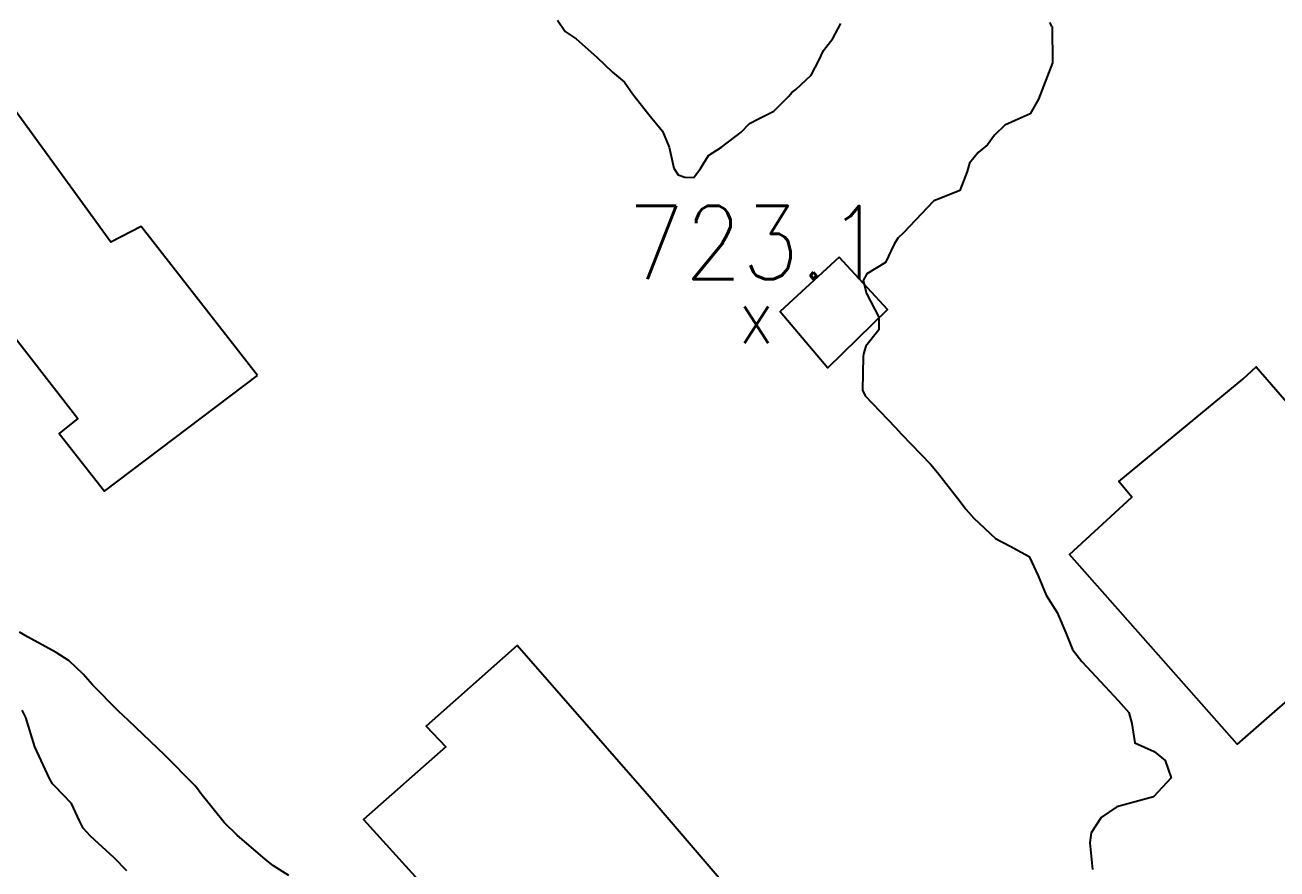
# Model space of a CAD drawing. Header units: metres. Extents: x 298520 to 308411, y 7433745 to 7450750.
# Drawn here: x 300544.6 to 300612.9, y 7448752.5 to 7448798.5 of the extents above; entities that cross this region are included whole.
import ezdxf
from ezdxf.enums import TextEntityAlignment as Align

# ---------------------------------------------------------------- set-up
doc = ezdxf.new("R2010")
doc.units = ezdxf.units.M
doc.header["$LTSCALE"] = 10
for name, color, linetype in [('Curvas de Nivel 1m', 11, 'Continuous'), ('Edificações', 30, 'Continuous'), ('Pontos Cotados', 45, 'Continuous')]:
    doc.layers.add(name, color=color, linetype=linetype)
doc.styles.add('Style-STANDARD', font='STANDARD.shx')

# ---------------------------------------------------------------- blocks, each defined once
blk = doc.blocks.new('ELVTXT_117')
at = {"layer": 'Pontos Cotados', "linetype": 'Continuous', "style": 'Style-STANDARD'}
for s, height, p in [('723.1', 4, (0, 4)), ('x', 3, (0, 0))]:
    blk.add_text(s, height=height, dxfattribs=at).set_placement(p, align=Align.MIDDLE_CENTER)

msp = doc.modelspace()

# ---------------------------------------------------------------- linework, layer by layer
at = {"layer": 'Curvas de Nivel 1m', "flags": 128}
for points, elevation in [([(300573.663, 7448798.776), (300574.091, 7448798.163), (300574.693, 7448797.746), (300575.817, 7448796.749), (300576.675, 7448795.931), (300577.329, 7448795.389), (300577.772, 7448794.729), (300578.647, 7448793.631), (300579.393, 7448792.709), (300579.754, 7448791.833), (300580.023, 7448790.699), (300580.254, 7448790.34), (300580.608, 7448790.196), (300581.104, 7448790.187), (300581.479, 7448790.681), (300581.912, 7448791.385), (300582.625, 7448791.838), (300583.689, 7448792.654), (300584.146, 7448793.141), (300584.644, 7448793.395), (300585.477, 7448793.805), (300586.298, 7448794.624), (300586.462, 7448794.825), (300586.667, 7448794.983), (300587.509, 7448795.777), (300587.952, 7448796.607), (300588.182, 7448797.111), (300588.695, 7448797.769), (300589.131, 7448798.594)], 722), ([(300600.516, 7448798.643), (300600.638, 7448798.451), (300600.66, 7448798.408), (300600.683, 7448796.45), (300599.917, 7448794.461), (300599.465, 7448793.654), (300598.645, 7448793.289), (300598.078, 7448793.049), (300597.511, 7448792.491), (300597.144, 7448791.978), (300596.623, 7448791.55), (300596.149, 7448790.973), (300596.029, 7448790.506), (300595.629, 7448789.478), (300594.591, 7448789.067), (300594.199, 7448788.915), (300593.835, 7448788.531), (300592.569, 7448787.176), (300592.241, 7448786.878), (300592.043, 7448786.555), (300591.564, 7448785.549), (300590.547, 7448784.933), (300590.343, 7448784.573), (300590.532, 7448783.855), (300591.208, 7448782.563), (300591.198, 7448781.872), (300590.497, 7448780.978), (300590.366, 7448780.572), (300590.347, 7448780.427), (300590.316, 7448778.572), (300590.468, 7448778.27), (300592.089, 7448776.554), (300592.439, 7448776.187), (300594.021, 7448774.534), (300594.416, 7448774.082), (300595.652, 7448772.511), (300595.963, 7448772.081), (300596.384, 7448771.594), (300597.571, 7448770.488), (300598.369, 7448770.06), (300599.406, 7448769.507), (300599.896, 7448768.457), (300600.337, 7448767.397), (300600.94, 7448766.444), (300601.414, 7448765.337), (300601.785, 7448764.435), (300602.293, 7448763.77), (300603.562, 7448762.417), (300604.265, 7448761.64), (300604.846, 7448760.988), (300605.02, 7448760.398), (300605.175, 7448759.329), (300606.238, 7448758.866), (300606.83, 7448758.374), (300607.17, 7448757.419), (300606.203, 7448756.38), (300604.197, 7448755.848), (300603.342, 7448755.268), (300602.801, 7448754.424), (300602.723, 7448753.876), (300602.87, 7448752.423)], 722), ([(300558.996, 7448752.101), (300558.158, 7448752.614), (300557.72, 7448752.964), (300556.176, 7448754.305), (300555.465, 7448754.987), (300554.199, 7448756.567), (300554.023, 7448756.825), (300553.875, 7448757.005), (300552.227, 7448758.666), (300551.851, 7448759.034), (300550.248, 7448760.558), (300549.707, 7448761.055), (300548.274, 7448762.5), (300547.778, 7448763.078), (300547.008, 7448763.807), (300546.295, 7448764.269), (300544.741, 7448765.116), (300544.305, 7448765.366)], 722), ([(300550.152, 7448752.351), (300549.468, 7448753.057), (300548.175, 7448754.246), (300547.776, 7448754.673), (300547.567, 7448755.079), (300547.135, 7448756.028), (300546.211, 7448756.984), (300546.106, 7448757.101), (300545.931, 7448757.388), (300545.133, 7448759.111), (300544.641, 7448760.724), (300544.437, 7448761.118)], 721)]:
    msp.add_lwpolyline(points, dxfattribs=dict(at, elevation=elevation))
at = {"layer": 'Edificações'}
for points in [[(300557.287, 7448779.39), (300550.934, 7448787.519), (300549.284, 7448786.663), (300541.882, 7448796.825), (300535.692, 7448792.195), (300547.476, 7448777.031), (300546.46, 7448776.207), (300548.936, 7448773.068)], [(300589.042, 7448785.835), (300585.828, 7448782.865), (300588.413, 7448779.795), (300591.686, 7448782.975)], [(300623.273, 7448766.651), (300617.504, 7448761.126), (300615.404, 7448763.312), (300610.759, 7448759.264), (300601.611, 7448769.619), (300605.012, 7448772.733), (300604.302, 7448773.59), (300611.077, 7448779.175), (300611.794, 7448779.852)], [(300585.006, 7448749.02), (300578.666, 7448756.401), (300571.457, 7448764.652), (300566.505, 7448760.24), (300567.574, 7448759.116), (300563.069, 7448755.145), (300569.77, 7448747.765), (300571.121, 7448748.861), (300571.567, 7448748.218), (300582.041, 7448734.923), (300583.105, 7448735.136), (300586.559, 7448730.995), (300586.442, 7448731.135), (300587.25, 7448731.579), (300589.695, 7448728.925), (300594.267, 7448732.701), (300588.793, 7448738.7), (300589.856, 7448739.496), (300586.983, 7448742.96), (300588.63, 7448744.765), (300584.962, 7448749.073)]]:
    msp.add_lwpolyline(points, close=True, dxfattribs=at)

# ---------------------------------------------------------------- block references
at = {"layer": 'Pontos Cotados', "linetype": 'Continuous'}
msp.add_blockref('ELVTXT_117', (300584.513, 7448782.64, 723.15), dxfattribs=at)

doc.saveas('drawing.dxf')
